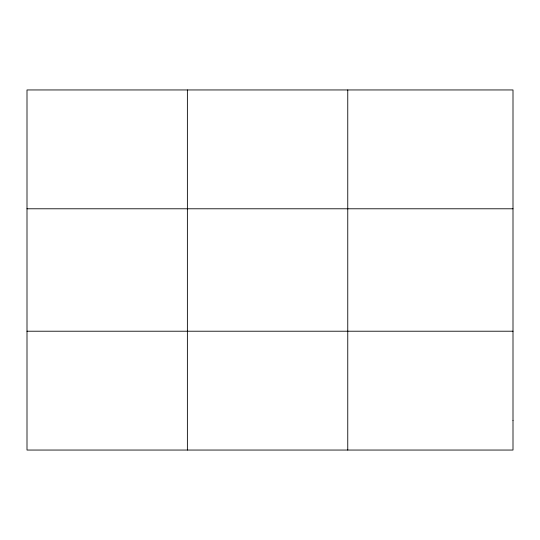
<?xml version="1.0" encoding="UTF-8"?>
<svg xmlns="http://www.w3.org/2000/svg" width="540" height="540" viewBox="0 0 540 540"><rect width="100%" height="100%" fill="white"/><g stroke="black" fill="none" stroke-linecap="round" stroke-linejoin="round"><path stroke-width="0.81" d="M187.38 450.05L187.38 89.951M347.76 450.05L347.76 89.951M27 208.784L513 208.784M27 331.216L513 331.216M513 420.343L513 450.05L27 450.05L27 89.951L513 89.951L513 420.343"/></g></svg>
